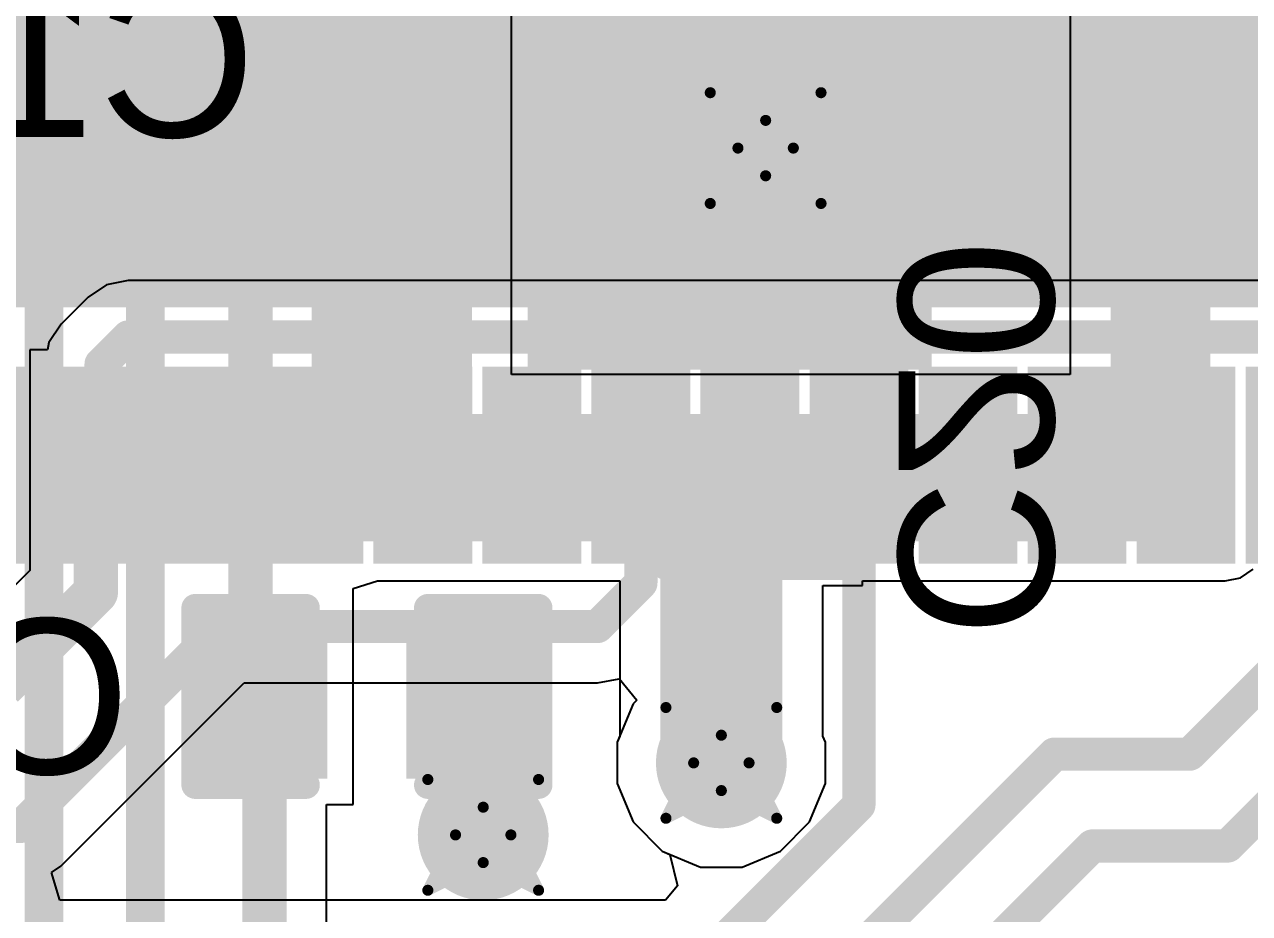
# Model space of a CAD drawing. Header units: inches. Extents: x -8 to 384, y -12 to 64.
# Drawn here: x 4.8 to 10.42, y 1.6 to 5.67 of the extents above; entities that cross this region are included whole.
import ezdxf

# ---------------------------------------------------------------- set-up
doc = ezdxf.new("R2010")
doc.units = ezdxf.units.IN
for name, color, linetype in [('Board_outline', 216, 'Continuous'), ('Bottom Layer', 5, 'Continuous'), ('Bottom Overlay', 54, 'Continuous'), ('Bottom Paste', 16, 'Continuous'), ('Bottom Solder', 6, 'Continuous'), ('Drill Drawing', 1, 'Continuous'), ('Top Layer', 1, 'Continuous'), ('Top Paste', 8, 'Continuous'), ('Top Solder', 216, 'Continuous'), ('Via Holes', 16, 'Continuous')]:
    doc.layers.add(name, color=color, linetype=linetype)
doc.styles.add('Arial', font='', dxfattribs={"height": 0.2})
doc.styles.get('Arial').set_extended_font_data('Arial')

# ---------------------------------------------------------------- blocks, each defined once
blk = doc.blocks.new('QFN64_45')
at = {"layer": 'Top Layer'}
for points in [[(3.575, -3.575), (-3.575, -3.575), (-3.575, 3.575), (3.575, 3.575)], [(-3.125, -4.05), (-3.125, -4.75), (-3.375, -4.75), (-3.375, -4.05)], [(-2.625, -4.05), (-2.625, -4.75), (-2.875, -4.75), (-2.875, -4.05)], [(-2.125, -4.05), (-2.125, -4.75), (-2.375, -4.75), (-2.375, -4.05)], [(-1.625, -4.05), (-1.625, -4.75), (-1.875, -4.75), (-1.875, -4.05)], [(-1.125, -4.05), (-1.125, -4.75), (-1.375, -4.75), (-1.375, -4.05)], [(-0.625, -4.05), (-0.625, -4.75), (-0.875, -4.75), (-0.875, -4.05)], [(-0.125, -4.05), (-0.125, -4.75), (-0.375, -4.75), (-0.375, -4.05)], [(0.375, -4.05), (0.375, -4.75), (0.125, -4.75), (0.125, -4.05)], [(0.875, -4.05), (0.875, -4.75), (0.625, -4.75), (0.625, -4.05)], [(1.375, -4.05), (1.375, -4.75), (1.125, -4.75), (1.125, -4.05)], [(1.875, -4.05), (1.875, -4.75), (1.625, -4.75), (1.625, -4.05)]]:
    blk.add_hatch(color=1, dxfattribs=at).paths.add_polyline_path(points)
at = {"layer": 'Top Paste'}
for points in [[(3.575, -3.575), (-3.575, -3.575), (-3.575, 3.575), (3.575, 3.575)], [(-3.125, -4.05), (-3.125, -4.75), (-3.375, -4.75), (-3.375, -4.05)], [(-2.625, -4.05), (-2.625, -4.75), (-2.875, -4.75), (-2.875, -4.05)], [(-2.125, -4.05), (-2.125, -4.75), (-2.375, -4.75), (-2.375, -4.05)], [(-1.625, -4.05), (-1.625, -4.75), (-1.875, -4.75), (-1.875, -4.05)], [(-1.125, -4.05), (-1.125, -4.75), (-1.375, -4.75), (-1.375, -4.05)], [(-0.625, -4.05), (-0.625, -4.75), (-0.875, -4.75), (-0.875, -4.05)], [(-0.125, -4.05), (-0.125, -4.75), (-0.375, -4.75), (-0.375, -4.05)], [(0.375, -4.05), (0.375, -4.75), (0.125, -4.75), (0.125, -4.05)], [(0.875, -4.05), (0.875, -4.75), (0.625, -4.75), (0.625, -4.05)], [(1.375, -4.05), (1.375, -4.75), (1.125, -4.75), (1.125, -4.05)], [(1.875, -4.05), (1.875, -4.75), (1.625, -4.75), (1.625, -4.05)]]:
    blk.add_hatch(color=8, dxfattribs=at).paths.add_polyline_path(points)
at = {"layer": 'Top Solder'}
for points in [[(3.6766, -3.6766), (-3.6766, -3.6766), (-3.6766, 3.6766), (3.6766, 3.6766)], [(-3.5234, -3.9484), (-3.5234, -4.8516), (-3.9766, -4.8516), (-3.9766, -3.9484)], [(-3.0234, -3.9484), (-3.0234, -4.8516), (-3.4766, -4.8516), (-3.4766, -3.9484)], [(-2.5234, -3.9484), (-2.5234, -4.8516), (-2.9766, -4.8516), (-2.9766, -3.9484)], [(-2.0234, -3.9484), (-2.0234, -4.8516), (-2.4766, -4.8516), (-2.4766, -3.9484)], [(-1.5234, -3.9484), (-1.5234, -4.8516), (-1.9766, -4.8516), (-1.9766, -3.9484)], [(-1.0234, -3.9484), (-1.0234, -4.8516), (-1.4766, -4.8516), (-1.4766, -3.9484)], [(-0.5234, -3.9484), (-0.5234, -4.8516), (-0.9766, -4.8516), (-0.9766, -3.9484)], [(-0.0234, -3.9484), (-0.0234, -4.8516), (-0.4766, -4.8516), (-0.4766, -3.9484)], [(0.4766, -3.9484), (0.4766, -4.8516), (0.0234, -4.8516), (0.0234, -3.9484)], [(0.9766, -3.9484), (0.9766, -4.8516), (0.5234, -4.8516), (0.5234, -3.9484)], [(1.4766, -3.9484), (1.4766, -4.8516), (1.0234, -4.8516), (1.0234, -3.9484)], [(1.9766, -3.9484), (1.9766, -4.8516), (1.5234, -4.8516), (1.5234, -3.9484)], [(2.4766, -3.9484), (2.4766, -4.8516), (2.0234, -4.8516), (2.0234, -3.9484)]]:
    blk.add_hatch(color=216, dxfattribs=at).paths.add_polyline_path(points)
blk = doc.blocks.new('C___0402_B_92')
at = {"layer": 'Bottom Layer'}
for points in [[(-0.2413, 0.3175), (-0.2413, -0.3175), (-0.6985, -0.3175), (-0.6985, 0.3175)], [(0.6985, 0.3175), (0.6985, -0.3175), (0.2413, -0.3175), (0.2413, 0.3175)]]:
    blk.add_hatch(color=5, dxfattribs=at).paths.add_polyline_path(points)
at = {"layer": 'Bottom Paste'}
for points in [[(-0.2413, 0.3175), (-0.2413, -0.3175), (-0.6985, -0.3175), (-0.6985, 0.3175)], [(0.6985, 0.3175), (0.6985, -0.3175), (0.2413, -0.3175), (0.2413, 0.3175)]]:
    blk.add_hatch(color=16, dxfattribs=at).paths.add_polyline_path(points)
at = {"layer": 'Bottom Solder'}
for points in [[(-0.1813, 0.3775), (-0.1813, -0.3775), (-0.7585, -0.3775), (-0.7585, 0.3775)], [(0.7585, 0.3775), (0.7585, -0.3775), (0.1813, -0.3775), (0.1813, 0.3775)]]:
    blk.add_hatch(color=6, dxfattribs=at).paths.add_polyline_path(points)
at = {"layer": 'Bottom Overlay'}
for points in [[(-0.7874, 0.4064, 0.127, 0.127, 0), (-0.2794, 0.4064, 0.127, 0.127, 0)], [(-0.7874, 0.4064, 0.127, 0.127, 0), (-0.7874, -0.4064, 0.127, 0.127, 0)], [(0.2794, 0.4064, 0.127, 0.127, 0), (0.7874, 0.4064, 0.127, 0.127, 0)], [(0.7874, 0.4064, 0.127, 0.127, 0), (0.7874, -0.4064, 0.127, 0.127, 0)], [(-0.7874, -0.4064, 0.127, 0.127, 0), (-0.2794, -0.4064, 0.127, 0.127, 0)], [(0.2794, -0.4064, 0.127, 0.127, 0), (0.7874, -0.4064, 0.127, 0.127, 0)]]:
    blk.add_lwpolyline(points, format="xyseb", dxfattribs=at)
for points in [[(-0.8191, 0.4064, 0.0635, 0.0635, 1), (-0.7556, 0.4064, 0.0635, 0.0635, 1)], [(-0.8191, 0.4064, 0.0635, 0.0635, 1), (-0.7556, 0.4064, 0.0635, 0.0635, 1)], [(-0.3111, 0.4064, 0.0635, 0.0635, 1), (-0.2477, 0.4064, 0.0635, 0.0635, 1)], [(0.2477, 0.4064, 0.0635, 0.0635, 1), (0.3111, 0.4064, 0.0635, 0.0635, 1)], [(0.7556, 0.4064, 0.0635, 0.0635, 1), (0.8191, 0.4064, 0.0635, 0.0635, 1)], [(0.7556, 0.4064, 0.0635, 0.0635, 1), (0.8191, 0.4064, 0.0635, 0.0635, 1)], [(-0.8191, -0.4064, 0.0635, 0.0635, 1), (-0.7556, -0.4064, 0.0635, 0.0635, 1)], [(-0.8191, -0.4064, 0.0635, 0.0635, 1), (-0.7556, -0.4064, 0.0635, 0.0635, 1)], [(-0.3111, -0.4064, 0.0635, 0.0635, 1), (-0.2477, -0.4064, 0.0635, 0.0635, 1)], [(0.2477, -0.4064, 0.0635, 0.0635, 1), (0.3111, -0.4064, 0.0635, 0.0635, 1)], [(0.7556, -0.4064, 0.0635, 0.0635, 1), (0.8191, -0.4064, 0.0635, 0.0635, 1)], [(0.7556, -0.4064, 0.0635, 0.0635, 1), (0.8191, -0.4064, 0.0635, 0.0635, 1)]]:
    blk.add_lwpolyline(points, format="xyseb", close=True, dxfattribs=at)
blk = doc.blocks.new('C___0402_B_93')
at = {"layer": 'Bottom Layer'}
for points in [[(-0.2413, 0.3175), (-0.2413, -0.3175), (-0.6985, -0.3175), (-0.6985, 0.3175)], [(0.6985, 0.3175), (0.6985, -0.3175), (0.2413, -0.3175), (0.2413, 0.3175)]]:
    blk.add_hatch(color=5, dxfattribs=at).paths.add_polyline_path(points)
at = {"layer": 'Bottom Paste'}
for points in [[(-0.2413, 0.3175), (-0.2413, -0.3175), (-0.6985, -0.3175), (-0.6985, 0.3175)], [(0.6985, 0.3175), (0.6985, -0.3175), (0.2413, -0.3175), (0.2413, 0.3175)]]:
    blk.add_hatch(color=16, dxfattribs=at).paths.add_polyline_path(points)
at = {"layer": 'Bottom Solder'}
for points in [[(-0.1813, 0.3775), (-0.1813, -0.3775), (-0.7585, -0.3775), (-0.7585, 0.3775)], [(0.7585, 0.3775), (0.7585, -0.3775), (0.1813, -0.3775), (0.1813, 0.3775)]]:
    blk.add_hatch(color=6, dxfattribs=at).paths.add_polyline_path(points)
at = {"layer": 'Bottom Overlay'}
for points in [[(-0.7874, -0.4064, 0.127, 0.127, 0), (-0.7874, 0.4064, 0.127, 0.127, 0)], [(-0.7874, 0.4064, 0.127, 0.127, 0), (-0.2794, 0.4064, 0.127, 0.127, 0)], [(0.2794, 0.4064, 0.127, 0.127, 0), (0.7874, 0.4064, 0.127, 0.127, 0)], [(0.7874, -0.4064, 0.127, 0.127, 0), (0.7874, 0.4064, 0.127, 0.127, 0)], [(-0.7874, -0.4064, 0.127, 0.127, 0), (-0.2794, -0.4064, 0.127, 0.127, 0)], [(0.2794, -0.4064, 0.127, 0.127, 0), (0.7874, -0.4064, 0.127, 0.127, 0)]]:
    blk.add_lwpolyline(points, format="xyseb", dxfattribs=at)
for points in [[(-0.8191, 0.4064, 0.0635, 0.0635, 1), (-0.7556, 0.4064, 0.0635, 0.0635, 1)], [(-0.8191, 0.4064, 0.0635, 0.0635, 1), (-0.7556, 0.4064, 0.0635, 0.0635, 1)], [(-0.3111, 0.4064, 0.0635, 0.0635, 1), (-0.2477, 0.4064, 0.0635, 0.0635, 1)], [(0.2477, 0.4064, 0.0635, 0.0635, 1), (0.3111, 0.4064, 0.0635, 0.0635, 1)], [(0.7556, 0.4064, 0.0635, 0.0635, 1), (0.8191, 0.4064, 0.0635, 0.0635, 1)], [(0.7556, 0.4064, 0.0635, 0.0635, 1), (0.8191, 0.4064, 0.0635, 0.0635, 1)], [(-0.8191, -0.4064, 0.0635, 0.0635, 1), (-0.7556, -0.4064, 0.0635, 0.0635, 1)], [(-0.8191, -0.4064, 0.0635, 0.0635, 1), (-0.7556, -0.4064, 0.0635, 0.0635, 1)], [(-0.3111, -0.4064, 0.0635, 0.0635, 1), (-0.2477, -0.4064, 0.0635, 0.0635, 1)], [(0.2477, -0.4064, 0.0635, 0.0635, 1), (0.3111, -0.4064, 0.0635, 0.0635, 1)], [(0.7556, -0.4064, 0.0635, 0.0635, 1), (0.8191, -0.4064, 0.0635, 0.0635, 1)], [(0.7556, -0.4064, 0.0635, 0.0635, 1), (0.8191, -0.4064, 0.0635, 0.0635, 1)]]:
    blk.add_lwpolyline(points, format="xyseb", close=True, dxfattribs=at)
blk = doc.blocks.new('C___0402_B_100')
at = {"layer": 'Bottom Layer'}
for points in [[(-0.2413, 0.3175), (-0.2413, -0.3175), (-0.6985, -0.3175), (-0.6985, 0.3175)], [(0.6985, 0.3175), (0.6985, -0.3175), (0.2413, -0.3175), (0.2413, 0.3175)]]:
    blk.add_hatch(color=5, dxfattribs=at).paths.add_polyline_path(points)
at = {"layer": 'Bottom Paste'}
for points in [[(-0.2413, 0.3175), (-0.2413, -0.3175), (-0.6985, -0.3175), (-0.6985, 0.3175)], [(0.6985, 0.3175), (0.6985, -0.3175), (0.2413, -0.3175), (0.2413, 0.3175)]]:
    blk.add_hatch(color=16, dxfattribs=at).paths.add_polyline_path(points)
at = {"layer": 'Bottom Solder'}
for points in [[(-0.1813, 0.3775), (-0.1813, -0.3775), (-0.7585, -0.3775), (-0.7585, 0.3775)], [(0.7585, 0.3775), (0.7585, -0.3775), (0.1813, -0.3775), (0.1813, 0.3775)]]:
    blk.add_hatch(color=6, dxfattribs=at).paths.add_polyline_path(points)
at = {"layer": 'Bottom Overlay'}
for points in [[(-0.7874, 0.4064, 0.127, 0.127, 0), (-0.2794, 0.4064, 0.127, 0.127, 0)], [(-0.7874, -0.4064, 0.127, 0.127, 0), (-0.7874, 0.4064, 0.127, 0.127, 0)], [(0.2794, 0.4064, 0.127, 0.127, 0), (0.7874, 0.4064, 0.127, 0.127, 0)], [(0.7874, -0.4064, 0.127, 0.127, 0), (0.7874, 0.4064, 0.127, 0.127, 0)], [(-0.7874, -0.4064, 0.127, 0.127, 0), (-0.2794, -0.4064, 0.127, 0.127, 0)], [(0.2794, -0.4064, 0.127, 0.127, 0), (0.7874, -0.4064, 0.127, 0.127, 0)]]:
    blk.add_lwpolyline(points, format="xyseb", dxfattribs=at)
for points in [[(-0.8191, 0.4064, 0.0635, 0.0635, 1), (-0.7556, 0.4064, 0.0635, 0.0635, 1)], [(-0.8191, 0.4064, 0.0635, 0.0635, 1), (-0.7556, 0.4064, 0.0635, 0.0635, 1)], [(-0.3111, 0.4064, 0.0635, 0.0635, 1), (-0.2477, 0.4064, 0.0635, 0.0635, 1)], [(0.2477, 0.4064, 0.0635, 0.0635, 1), (0.3111, 0.4064, 0.0635, 0.0635, 1)], [(0.7556, 0.4064, 0.0635, 0.0635, 1), (0.8191, 0.4064, 0.0635, 0.0635, 1)], [(0.7556, 0.4064, 0.0635, 0.0635, 1), (0.8191, 0.4064, 0.0635, 0.0635, 1)], [(-0.8191, -0.4064, 0.0635, 0.0635, 1), (-0.7556, -0.4064, 0.0635, 0.0635, 1)], [(-0.8191, -0.4064, 0.0635, 0.0635, 1), (-0.7556, -0.4064, 0.0635, 0.0635, 1)], [(-0.3111, -0.4064, 0.0635, 0.0635, 1), (-0.2477, -0.4064, 0.0635, 0.0635, 1)], [(0.2477, -0.4064, 0.0635, 0.0635, 1), (0.3111, -0.4064, 0.0635, 0.0635, 1)], [(0.7556, -0.4064, 0.0635, 0.0635, 1), (0.8191, -0.4064, 0.0635, 0.0635, 1)], [(0.7556, -0.4064, 0.0635, 0.0635, 1), (0.8191, -0.4064, 0.0635, 0.0635, 1)]]:
    blk.add_lwpolyline(points, format="xyseb", close=True, dxfattribs=at)

msp = doc.modelspace()

# ---------------------------------------------------------------- hatches: boundary and pattern name
at = {"layer": 'Bottom Layer'}
for points in [[(7.112, 4.0894), (8.9662, 4.0894), (8.9662, 10.9728), (7.112, 10.9728)], [(6.1214, 3.302), (6.858, 3.302), (6.858, 7.8994), (6.1214, 7.8994)], [(6.1214, 3.302), (10.3124, 3.302), (10.3124, 3.8862), (6.1214, 3.8862)]]:
    msp.add_hatch(color=5, dxfattribs=at).paths.add_polyline_path(points)
h = msp.add_hatch(color=5, dxfattribs=at)
edge = h.paths.add_edge_path()
edge.add_arc((8.2042, 5.1054), 0.3, 0, 360)
h = msp.add_hatch(color=5, dxfattribs=at)
edge = h.paths.add_edge_path()
edge.add_arc((8.001, 2.286), 0.3, 0, 360)
h = msp.add_hatch(color=5, dxfattribs=at)
edge = h.paths.add_edge_path()
edge.add_arc((6.9088, 1.9558), 0.3, 0, 360)
at = {"layer": 'Top Layer'}
h = msp.add_hatch(color=1, dxfattribs=at)
edge = h.paths.add_edge_path()
edge.add_arc((8.2042, 5.1054), 0.3, 0, 360)
h = msp.add_hatch(color=1, dxfattribs=at)
edge = h.paths.add_edge_path()
edge.add_arc((8.001, 2.286), 0.3, 0, 360)
h = msp.add_hatch(color=1, dxfattribs=at)
edge = h.paths.add_edge_path()
edge.add_arc((6.9088, 1.9558), 0.3, 0, 360)
at = {"layer": 'Via Holes'}
h = msp.add_hatch(color=7, dxfattribs=at)
edge = h.paths.add_edge_path()
edge.add_arc((8.2042, 5.1054), 0.15, 0, 360)
h = msp.add_hatch(color=7, dxfattribs=at)
edge = h.paths.add_edge_path()
edge.add_arc((8.001, 2.286), 0.15, 0, 360)
h = msp.add_hatch(color=7, dxfattribs=at)
edge = h.paths.add_edge_path()
edge.add_arc((6.9088, 1.9558), 0.15, 0, 360)

# ---------------------------------------------------------------- linework, layer by layer
at = {"layer": 'Board_outline'}
msp.add_lwpolyline([(37.5368, 13.3604, 0.254, 0.254, 1), (-7.4632, 13.3604, 0.254, 0.254, 1)], format="xyseb", close=True, dxfattribs=at)
at = {"layer": 'Bottom Layer'}
for p, q in [((9.6012, 11.7015), (9.6012, 4.0675)), ((7.0393, 4.0675), (7.0393, 7.8994)), ((9.6012, 4.0675), (7.0393, 4.0675)), ((10.3818, 3.1345), (10.4406, 3.1738)), ((6.3119, 3.0861), (6.4246, 3.1207)), ((6.4246, 3.1207), (7.5348, 3.1207)), ((7.5348, 3.1207), (7.5348, 2.4091)), ((8.4672, 2.4091), (8.4672, 3.0988)), ((8.4672, 3.0988), (8.6487, 3.0988)), ((8.6487, 3.0988), (8.6487, 3.1207)), ((8.6487, 3.1207), (10.3124, 3.1207)), ((10.3124, 3.1207), (10.3818, 3.1345)), ((6.3119, 2.0955), (6.3119, 3.0861)), ((7.5348, 2.4091), (7.5232, 2.381)), ((7.5232, 2.381), (7.5232, 2.191)), ((8.4788, 2.381), (8.4672, 2.4091)), ((8.4788, 2.191), (8.4788, 2.381)), ((7.5232, 2.191), (7.5959, 2.0153)), ((8.4061, 2.0153), (8.4788, 2.191)), ((6.1904, -1.2917), (6.1904, 2.0955)), ((6.1904, 2.0955), (6.3119, 2.0955)), ((7.5959, 2.0153), (7.7303, 1.8809)), ((8.2717, 1.8809), (8.4061, 2.0153)), ((7.7303, 1.8809), (7.906, 1.8082)), ((8.096, 1.8082), (8.2717, 1.8809)), ((7.906, 1.8082), (8.096, 1.8082))]:
    msp.add_line(p, q, dxfattribs=at)
for points in [[(4.8946, 2.9571, 0.1778, 0.1778, 0), (4.8946, 12.2485, 0.1778, 0.1778, 0)], [(5.3594, 3.1496, 0.1778, 0.1778, 0), (5.3594, 12.0559, 0.1778, 0.1778, 0)], [(10.0155, 3.5814, 0.4572, 0.4572, 0), (10.0155, 11.7015, 0.4572, 0.4572, 0)], [(5.842, 2.5908, 0.2032, 0.2032, 0), (5.842, 9.7409, 0.2032, 0.2032, 0)], [(8.001, 2.286, 0.5588, 0.5588, 0), (8.001, 3.4798, 0.5588, 0.5588, 0)], [(5.3594, -1.4224, 0.1778, 0.1778, 0), (5.3594, 3.1496, 0.1778, 0.1778, 0)], [(4.8946, -1.6149, 0.1778, 0.1778, 0), (4.8946, 2.9571, 0.1778, 0.1778, 0)], [(5.9055, -1.4097, 0.2032, 0.2032, 0), (5.9055, 2.5908, 0.2032, 0.2032, 0)]]:
    msp.add_lwpolyline(points, format="xyseb", dxfattribs=at)
for points in [[(9.9012, 3.5814, 0.2286, 0.2286, 1), (10.1298, 3.5814, 0.2286, 0.2286, 1)], [(7.8613, 3.4798, 0.2794, 0.2794, 1), (8.1407, 3.4798, 0.2794, 0.2794, 1)], [(5.3149, 3.1496, 0.0889, 0.0889, 1), (5.4038, 3.1496, 0.0889, 0.0889, 1)], [(5.3149, 3.1496, 0.0889, 0.0889, 1), (5.4038, 3.1496, 0.0889, 0.0889, 1)], [(4.8501, 2.9571, 0.0889, 0.0889, 1), (4.939, 2.9571, 0.0889, 0.0889, 1)], [(4.8501, 2.9571, 0.0889, 0.0889, 1), (4.939, 2.9571, 0.0889, 0.0889, 1)], [(5.7912, 2.5908, 0.1016, 0.1016, 1), (5.8928, 2.5908, 0.1016, 0.1016, 1)], [(5.8547, 2.5908, 0.1016, 0.1016, 1), (5.9563, 2.5908, 0.1016, 0.1016, 1)], [(7.8613, 2.286, 0.2794, 0.2794, 1), (8.1407, 2.286, 0.2794, 0.2794, 1)]]:
    msp.add_lwpolyline(points, format="xyseb", close=True, dxfattribs=at)
at = {"layer": 'Drill Drawing'}
for points in [[(7.9502, 5.3594, 0.0508, 0.0508, 0), (8.2042, 5.2324, 0.0508, 0.0508, 0)], [(7.9502, 5.3594, 0.0508, 0.0508, 0), (8.0772, 5.1054, 0.0508, 0.0508, 0)], [(8.2042, 5.2324, 0.0508, 0.0508, 0), (8.4582, 5.3594, 0.0508, 0.0508, 0)], [(8.3312, 5.1054, 0.0508, 0.0508, 0), (8.4582, 5.3594, 0.0508, 0.0508, 0)], [(7.9502, 4.8514, 0.0508, 0.0508, 0), (8.0772, 5.1054, 0.0508, 0.0508, 0)], [(8.3312, 5.1054, 0.0508, 0.0508, 0), (8.4582, 4.8514, 0.0508, 0.0508, 0)], [(7.9502, 4.8514, 0.0508, 0.0508, 0), (8.2042, 4.9784, 0.0508, 0.0508, 0)], [(8.2042, 4.9784, 0.0508, 0.0508, 0), (8.4582, 4.8514, 0.0508, 0.0508, 0)], [(7.747, 2.54, 0.0508, 0.0508, 0), (8.001, 2.413, 0.0508, 0.0508, 0)], [(7.747, 2.54, 0.0508, 0.0508, 0), (7.874, 2.286, 0.0508, 0.0508, 0)], [(8.001, 2.413, 0.0508, 0.0508, 0), (8.255, 2.54, 0.0508, 0.0508, 0)], [(8.128, 2.286, 0.0508, 0.0508, 0), (8.255, 2.54, 0.0508, 0.0508, 0)], [(7.747, 2.032, 0.0508, 0.0508, 0), (7.874, 2.286, 0.0508, 0.0508, 0)], [(8.128, 2.286, 0.0508, 0.0508, 0), (8.255, 2.032, 0.0508, 0.0508, 0)], [(6.6548, 2.2098, 0.0508, 0.0508, 0), (6.9088, 2.0828, 0.0508, 0.0508, 0)], [(6.6548, 2.2098, 0.0508, 0.0508, 0), (6.7818, 1.9558, 0.0508, 0.0508, 0)], [(6.9088, 2.0828, 0.0508, 0.0508, 0), (7.1628, 2.2098, 0.0508, 0.0508, 0)], [(7.0358, 1.9558, 0.0508, 0.0508, 0), (7.1628, 2.2098, 0.0508, 0.0508, 0)], [(7.747, 2.032, 0.0508, 0.0508, 0), (8.001, 2.159, 0.0508, 0.0508, 0)], [(8.001, 2.159, 0.0508, 0.0508, 0), (8.255, 2.032, 0.0508, 0.0508, 0)], [(6.6548, 1.7018, 0.0508, 0.0508, 0), (6.7818, 1.9558, 0.0508, 0.0508, 0)], [(7.0358, 1.9558, 0.0508, 0.0508, 0), (7.1628, 1.7018, 0.0508, 0.0508, 0)], [(6.6548, 1.7018, 0.0508, 0.0508, 0), (6.9088, 1.8288, 0.0508, 0.0508, 0)], [(6.9088, 1.8288, 0.0508, 0.0508, 0), (7.1628, 1.7018, 0.0508, 0.0508, 0)]]:
    msp.add_lwpolyline(points, format="xyseb", dxfattribs=at)
for points in [[(7.9375, 5.3594, 0.0254, 0.0254, 1), (7.9629, 5.3594, 0.0254, 0.0254, 1)], [(7.9375, 5.3594, 0.0254, 0.0254, 1), (7.9629, 5.3594, 0.0254, 0.0254, 1)], [(8.4455, 5.3594, 0.0254, 0.0254, 1), (8.4709, 5.3594, 0.0254, 0.0254, 1)], [(8.4455, 5.3594, 0.0254, 0.0254, 1), (8.4709, 5.3594, 0.0254, 0.0254, 1)], [(8.1915, 5.2324, 0.0254, 0.0254, 1), (8.2169, 5.2324, 0.0254, 0.0254, 1)], [(8.1915, 5.2324, 0.0254, 0.0254, 1), (8.2169, 5.2324, 0.0254, 0.0254, 1)], [(8.0645, 5.1054, 0.0254, 0.0254, 1), (8.0899, 5.1054, 0.0254, 0.0254, 1)], [(8.0645, 5.1054, 0.0254, 0.0254, 1), (8.0899, 5.1054, 0.0254, 0.0254, 1)], [(8.3185, 5.1054, 0.0254, 0.0254, 1), (8.3439, 5.1054, 0.0254, 0.0254, 1)], [(8.3185, 5.1054, 0.0254, 0.0254, 1), (8.3439, 5.1054, 0.0254, 0.0254, 1)], [(8.1915, 4.9784, 0.0254, 0.0254, 1), (8.2169, 4.9784, 0.0254, 0.0254, 1)], [(8.1915, 4.9784, 0.0254, 0.0254, 1), (8.2169, 4.9784, 0.0254, 0.0254, 1)], [(7.9375, 4.8514, 0.0254, 0.0254, 1), (7.9629, 4.8514, 0.0254, 0.0254, 1)], [(7.9375, 4.8514, 0.0254, 0.0254, 1), (7.9629, 4.8514, 0.0254, 0.0254, 1)], [(8.4455, 4.8514, 0.0254, 0.0254, 1), (8.4709, 4.8514, 0.0254, 0.0254, 1)], [(8.4455, 4.8514, 0.0254, 0.0254, 1), (8.4709, 4.8514, 0.0254, 0.0254, 1)], [(7.7343, 2.54, 0.0254, 0.0254, 1), (7.7597, 2.54, 0.0254, 0.0254, 1)], [(7.7343, 2.54, 0.0254, 0.0254, 1), (7.7597, 2.54, 0.0254, 0.0254, 1)], [(8.2423, 2.54, 0.0254, 0.0254, 1), (8.2677, 2.54, 0.0254, 0.0254, 1)], [(8.2423, 2.54, 0.0254, 0.0254, 1), (8.2677, 2.54, 0.0254, 0.0254, 1)], [(7.9883, 2.413, 0.0254, 0.0254, 1), (8.0137, 2.413, 0.0254, 0.0254, 1)], [(7.9883, 2.413, 0.0254, 0.0254, 1), (8.0137, 2.413, 0.0254, 0.0254, 1)], [(7.8613, 2.286, 0.0254, 0.0254, 1), (7.8867, 2.286, 0.0254, 0.0254, 1)], [(7.8613, 2.286, 0.0254, 0.0254, 1), (7.8867, 2.286, 0.0254, 0.0254, 1)], [(8.1153, 2.286, 0.0254, 0.0254, 1), (8.1407, 2.286, 0.0254, 0.0254, 1)], [(8.1153, 2.286, 0.0254, 0.0254, 1), (8.1407, 2.286, 0.0254, 0.0254, 1)], [(6.6421, 2.2098, 0.0254, 0.0254, 1), (6.6675, 2.2098, 0.0254, 0.0254, 1)], [(6.6421, 2.2098, 0.0254, 0.0254, 1), (6.6675, 2.2098, 0.0254, 0.0254, 1)], [(7.1501, 2.2098, 0.0254, 0.0254, 1), (7.1755, 2.2098, 0.0254, 0.0254, 1)], [(7.1501, 2.2098, 0.0254, 0.0254, 1), (7.1755, 2.2098, 0.0254, 0.0254, 1)], [(7.9883, 2.159, 0.0254, 0.0254, 1), (8.0137, 2.159, 0.0254, 0.0254, 1)], [(7.9883, 2.159, 0.0254, 0.0254, 1), (8.0137, 2.159, 0.0254, 0.0254, 1)], [(6.8961, 2.0828, 0.0254, 0.0254, 1), (6.9215, 2.0828, 0.0254, 0.0254, 1)], [(6.8961, 2.0828, 0.0254, 0.0254, 1), (6.9215, 2.0828, 0.0254, 0.0254, 1)], [(7.7343, 2.032, 0.0254, 0.0254, 1), (7.7597, 2.032, 0.0254, 0.0254, 1)], [(7.7343, 2.032, 0.0254, 0.0254, 1), (7.7597, 2.032, 0.0254, 0.0254, 1)], [(8.2423, 2.032, 0.0254, 0.0254, 1), (8.2677, 2.032, 0.0254, 0.0254, 1)], [(8.2423, 2.032, 0.0254, 0.0254, 1), (8.2677, 2.032, 0.0254, 0.0254, 1)], [(6.7691, 1.9558, 0.0254, 0.0254, 1), (6.7945, 1.9558, 0.0254, 0.0254, 1)], [(6.7691, 1.9558, 0.0254, 0.0254, 1), (6.7945, 1.9558, 0.0254, 0.0254, 1)], [(7.0231, 1.9558, 0.0254, 0.0254, 1), (7.0485, 1.9558, 0.0254, 0.0254, 1)], [(7.0231, 1.9558, 0.0254, 0.0254, 1), (7.0485, 1.9558, 0.0254, 0.0254, 1)], [(6.8961, 1.8288, 0.0254, 0.0254, 1), (6.9215, 1.8288, 0.0254, 0.0254, 1)], [(6.8961, 1.8288, 0.0254, 0.0254, 1), (6.9215, 1.8288, 0.0254, 0.0254, 1)], [(6.6421, 1.7018, 0.0254, 0.0254, 1), (6.6675, 1.7018, 0.0254, 0.0254, 1)], [(6.6421, 1.7018, 0.0254, 0.0254, 1), (6.6675, 1.7018, 0.0254, 0.0254, 1)], [(7.1501, 1.7018, 0.0254, 0.0254, 1), (7.1755, 1.7018, 0.0254, 0.0254, 1)], [(7.1501, 1.7018, 0.0254, 0.0254, 1), (7.1755, 1.7018, 0.0254, 0.0254, 1)]]:
    msp.add_lwpolyline(points, format="xyseb", close=True, dxfattribs=at)
at = {"layer": 'Top Layer'}
for p, q in [((5.2807, 4.4983), (5.1816, 4.4786)), ((11.8637, 4.4983), (5.2807, 4.4983)), ((5.1816, 4.4786), (5.0976, 4.4224)), ((5.0976, 4.4224), (4.9731, 4.2979)), ((4.9731, 4.2979), (4.9169, 4.2139)), ((4.9101, 4.1796), (4.8292, 4.1796)), ((4.8292, 4.1796), (4.8292, 3.1683)), ((4.9169, 4.2139), (4.9101, 4.1796)), ((4.8292, 3.1683), (4.5973, 2.9364)), ((4.972, 1.8118), (5.8127, 2.6525)), ((5.8127, 2.6525), (7.4327, 2.6525)), ((7.4327, 2.6525), (7.5318, 2.6722)), ((7.5318, 2.6722), (7.5321, 2.6724)), ((7.5321, 2.6724), (7.6131, 2.5738)), ((7.5959, 2.5567), (7.5232, 2.381)), ((7.6131, 2.5738), (7.5959, 2.5567)), ((7.5232, 2.381), (7.5232, 2.191)), ((7.5232, 2.191), (7.5959, 2.0153)), ((7.5959, 2.0153), (7.7303, 1.8809)), ((7.7303, 1.8809), (7.7652, 1.8665)), ((7.7652, 1.8665), (7.7999, 1.7215)), ((4.9289, 1.783), (4.972, 1.8118)), ((4.9675, 1.656), (4.9289, 1.783)), ((7.7999, 1.7215), (7.7452, 1.656)), ((7.7452, 1.656), (4.9675, 1.656))]:
    msp.add_line(p, q, dxfattribs=at)
for points in [[(5.1562, 4.1148, 0.1524, 0.1524, 0), (5.2807, 4.2393, 0.1524, 0.1524, 0)], [(5.2807, 4.2393, 0.1524, 0.1524, 0), (11.9709, 4.2393, 0.1524, 0.1524, 0)], [(5.1562, 3.676, 0.1524, 0.1524, 0), (5.1562, 4.1148, 0.1524, 0.1524, 0)], [(5.132, 3.0682, 0.2032, 0.2032, 0), (5.132, 3.6518, 0.2032, 0.2032, 0)], [(5.132, 3.6518, 0.1524, 0.1524, 0), (5.1562, 3.676, 0.1524, 0.1524, 0)], [(7.632, 3.1108, 0.1524, 0.1524, 0), (7.632, 3.6518, 0.1524, 0.1524, 0)], [(8.132, 2.8996, 0.2032, 0.2032, 0), (8.132, 3.6518, 0.2032, 0.2032, 0)], [(8.632, 2.0929, 0.1524, 0.1524, 0), (8.632, 3.6518, 0.1524, 0.1524, 0)], [(4.7025, 2.6387, 0.2032, 0.2032, 0), (5.132, 3.0682, 0.2032, 0.2032, 0)], [(7.4327, 2.9115, 0.1524, 0.1524, 0), (7.632, 3.1108, 0.1524, 0.1524, 0)], [(4.7889, 1.9949, 0.1524, 0.1524, 0), (5.7055, 2.9115, 0.1524, 0.1524, 0)], [(5.7055, 2.9115, 0.1524, 0.1524, 0), (7.4327, 2.9115, 0.1524, 0.1524, 0)], [(8.0264, 2.794, 0.2032, 0.2032, 0), (8.132, 2.8996, 0.2032, 0.2032, 0)], [(8.0264, 2.3114, 0.2032, 0.2032, 0), (8.0264, 2.794, 0.2032, 0.2032, 0)], [(10.1493, 2.3261, 0.1524, 0.1524, 0), (10.632, 2.8088, 0.1524, 0.1524, 0)], [(10.3237, 1.905, 0.1524, 0.1524, 0), (11.132, 2.7133, 0.1524, 0.1524, 0)], [(8.001, 2.286, 0.2032, 0.2032, 0), (8.0264, 2.3114, 0.2032, 0.2032, 0)], [(8.509, 1.3067, 0.1524, 0.1524, 0), (9.5284, 2.3261, 0.1524, 0.1524, 0)], [(9.5284, 2.3261, 0.1524, 0.1524, 0), (10.1493, 2.3261, 0.1524, 0.1524, 0)], [(7.9361, 1.397, 0.1524, 0.1524, 0), (8.632, 2.0929, 0.1524, 0.1524, 0)], [(4.0445, 1.9949, 0.1524, 0.1524, 0), (4.7889, 1.9949, 0.1524, 0.1524, 0)], [(9.2456, 1.4478, 0.1524, 0.1524, 0), (9.7028, 1.905, 0.1524, 0.1524, 0)], [(9.7028, 1.905, 0.1524, 0.1524, 0), (10.3237, 1.905, 0.1524, 0.1524, 0)]]:
    msp.add_lwpolyline(points, format="xyseb", dxfattribs=at)
for points in [[(5.2426, 4.2393, 0.0762, 0.0762, 1), (5.3188, 4.2393, 0.0762, 0.0762, 1)], [(5.2426, 4.2393, 0.0762, 0.0762, 1), (5.3188, 4.2393, 0.0762, 0.0762, 1)], [(5.1181, 4.1148, 0.0762, 0.0762, 1), (5.1943, 4.1148, 0.0762, 0.0762, 1)], [(5.1181, 4.1148, 0.0762, 0.0762, 1), (5.1943, 4.1148, 0.0762, 0.0762, 1)], [(5.0812, 3.6518, 0.1016, 0.1016, 1), (5.1828, 3.6518, 0.1016, 0.1016, 1)], [(5.0939, 3.6518, 0.0762, 0.0762, 1), (5.1701, 3.6518, 0.0762, 0.0762, 1)], [(5.1181, 3.676, 0.0762, 0.0762, 1), (5.1943, 3.676, 0.0762, 0.0762, 1)], [(5.1181, 3.676, 0.0762, 0.0762, 1), (5.1943, 3.676, 0.0762, 0.0762, 1)], [(7.5939, 3.6518, 0.0762, 0.0762, 1), (7.6701, 3.6518, 0.0762, 0.0762, 1)], [(8.0812, 3.6518, 0.1016, 0.1016, 1), (8.1828, 3.6518, 0.1016, 0.1016, 1)], [(8.5939, 3.6518, 0.0762, 0.0762, 1), (8.6701, 3.6518, 0.0762, 0.0762, 1)], [(5.0812, 3.0682, 0.1016, 0.1016, 1), (5.1828, 3.0682, 0.1016, 0.1016, 1)], [(5.0812, 3.0682, 0.1016, 0.1016, 1), (5.1828, 3.0682, 0.1016, 0.1016, 1)], [(7.5939, 3.1108, 0.0762, 0.0762, 1), (7.6701, 3.1108, 0.0762, 0.0762, 1)], [(7.5939, 3.1108, 0.0762, 0.0762, 1), (7.6701, 3.1108, 0.0762, 0.0762, 1)], [(5.6674, 2.9115, 0.0762, 0.0762, 1), (5.7436, 2.9115, 0.0762, 0.0762, 1)], [(5.6674, 2.9115, 0.0762, 0.0762, 1), (5.7436, 2.9115, 0.0762, 0.0762, 1)], [(7.3946, 2.9115, 0.0762, 0.0762, 1), (7.4708, 2.9115, 0.0762, 0.0762, 1)], [(7.3946, 2.9115, 0.0762, 0.0762, 1), (7.4708, 2.9115, 0.0762, 0.0762, 1)], [(8.0812, 2.8996, 0.1016, 0.1016, 1), (8.1828, 2.8996, 0.1016, 0.1016, 1)], [(8.0812, 2.8996, 0.1016, 0.1016, 1), (8.1828, 2.8996, 0.1016, 0.1016, 1)], [(7.9756, 2.794, 0.1016, 0.1016, 1), (8.0772, 2.794, 0.1016, 0.1016, 1)], [(7.9756, 2.794, 0.1016, 0.1016, 1), (8.0772, 2.794, 0.1016, 0.1016, 1)], [(7.9502, 2.286, 0.1016, 0.1016, 1), (8.0518, 2.286, 0.1016, 0.1016, 1)], [(7.9756, 2.3114, 0.1016, 0.1016, 1), (8.0772, 2.3114, 0.1016, 0.1016, 1)], [(7.9756, 2.3114, 0.1016, 0.1016, 1), (8.0772, 2.3114, 0.1016, 0.1016, 1)], [(9.4903, 2.3261, 0.0762, 0.0762, 1), (9.5665, 2.3261, 0.0762, 0.0762, 1)], [(9.4903, 2.3261, 0.0762, 0.0762, 1), (9.5665, 2.3261, 0.0762, 0.0762, 1)], [(10.1112, 2.3261, 0.0762, 0.0762, 1), (10.1874, 2.3261, 0.0762, 0.0762, 1)], [(10.1112, 2.3261, 0.0762, 0.0762, 1), (10.1874, 2.3261, 0.0762, 0.0762, 1)], [(8.5939, 2.0929, 0.0762, 0.0762, 1), (8.6701, 2.0929, 0.0762, 0.0762, 1)], [(8.5939, 2.0929, 0.0762, 0.0762, 1), (8.6701, 2.0929, 0.0762, 0.0762, 1)], [(4.7508, 1.9949, 0.0762, 0.0762, 1), (4.827, 1.9949, 0.0762, 0.0762, 1)], [(4.7508, 1.9949, 0.0762, 0.0762, 1), (4.827, 1.9949, 0.0762, 0.0762, 1)], [(9.6647, 1.905, 0.0762, 0.0762, 1), (9.7409, 1.905, 0.0762, 0.0762, 1)], [(9.6647, 1.905, 0.0762, 0.0762, 1), (9.7409, 1.905, 0.0762, 0.0762, 1)], [(10.2856, 1.905, 0.0762, 0.0762, 1), (10.3618, 1.905, 0.0762, 0.0762, 1)], [(10.2856, 1.905, 0.0762, 0.0762, 1), (10.3618, 1.905, 0.0762, 0.0762, 1)]]:
    msp.add_lwpolyline(points, format="xyseb", close=True, dxfattribs=at)

# ---------------------------------------------------------------- block references
for name, p in [('QFN64_45', (8.382, 8.0518)), ('C___0402_B_93', (6.9723, 5.5626)), ('C___0402_B_100', (6.3754, 2.5908))]:
    msp.add_blockref(name, p)
at = {"rotation": 90}
msp.add_blockref('C___0402_B_92', (8.1534, 3.9751), dxfattribs=at)

# ---------------------------------------------------------------- texts
at = {"layer": 'Bottom Overlay', "style": 'Arial', "text_generation_flag": 2}
for s, p in [('C19', (5.8671, 5.1563)), ('C11', (5.2914, 2.2353))]:
    msp.add_text(s, height=0.7112, dxfattribs=at).set_placement(p)
msp.add_text('C20', height=0.7112, rotation=270, dxfattribs=at).set_placement((8.8139, 2.862))

doc.saveas('drawing.dxf')
